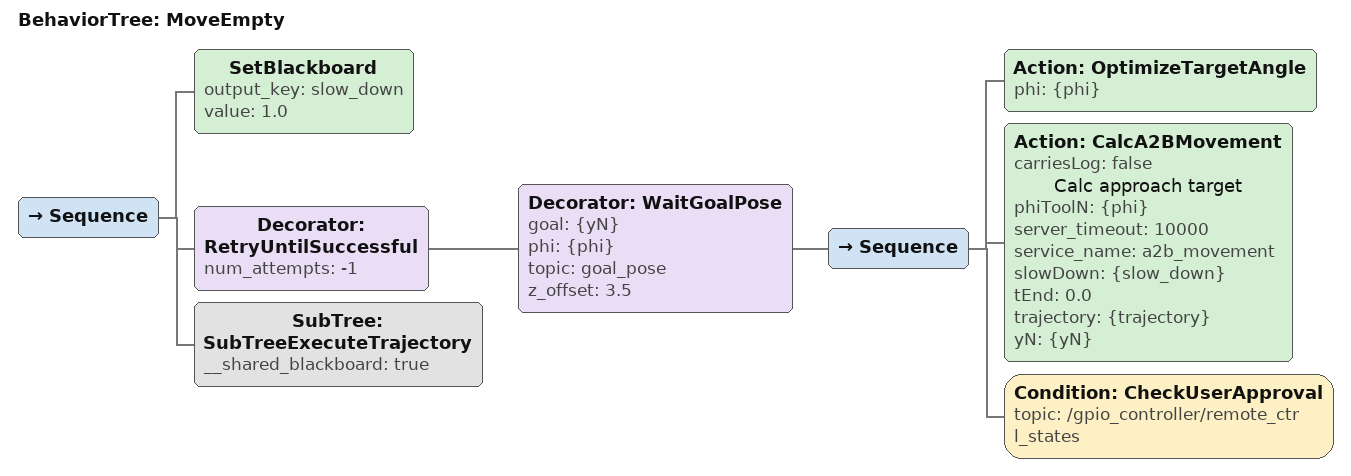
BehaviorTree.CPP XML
<?xml version="1.0"?>
<root main_tree_to_execute="MoveEmpty">
  <include path="install/concrete_block_behavior_tree/share/concrete_block_behavior_tree/behavior_trees/subtree_execute_trajectory.xml"/>
  <BehaviorTree ID="MoveEmpty">
    <Sequence>
      <SetBlackboard output_key="slow_down" value="1.0"/>
      <Decorator ID="RetryUntilSuccessful" num_attempts="-1">
        <Decorator ID="WaitGoalPose" goal="{yN}" phi="{phi}" topic="goal_pose" z_offset="3.5">
          <Sequence>
            <Action ID="OptimizeTargetAngle" phi="{phi}"/>
            <Action ID="CalcA2BMovement" carriesLog="false"
              name="Calc approach target" phiToolN="{phi}"
              server_timeout="10000" service_name="a2b_movement"
              slowDown="{slow_down}" tEnd="0.0"
              trajectory="{trajectory}" yN="{yN}"/>
            <Condition ID="CheckUserApproval" topic="/gpio_controller/remote_ctrl_states"/>
          </Sequence>
        </Decorator>
      </Decorator>
      <SubTree ID="SubTreeExecuteTrajectory" __shared_blackboard="true"/>
    </Sequence>
  </BehaviorTree>
</root>
